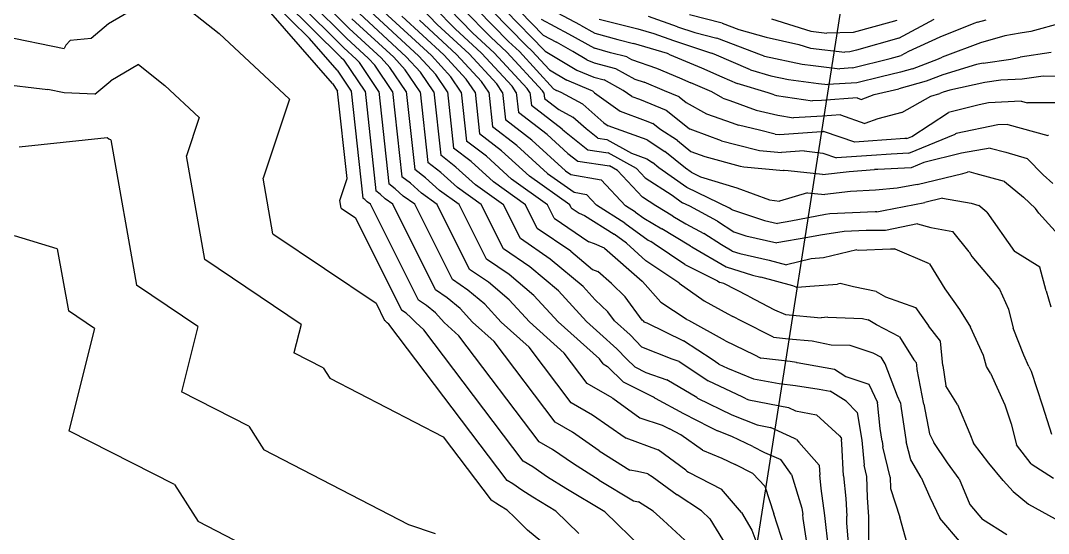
# Model space of a CAD drawing. Header units: metres. Extents: x -1120501 to 1198934, y -4928884 to 66998.
# Drawn here: x 732.5 to 972.2, y -961 to -841.4 of the extents above; entities that cross this region are included whole.
import ezdxf

# ---------------------------------------------------------------- set-up
doc = ezdxf.new("R2010")
doc.units = ezdxf.units.M
doc.layers.add('Cross Sections', color=10, linetype='Continuous')
doc.layers.add('SURF2CONTOURS', color=7, linetype='Continuous', lineweight=0)

msp = doc.modelspace()

# ---------------------------------------------------------------- linework, layer by layer
at = {"color": 7, "lineweight": 0}
msp.add_circle((-684.64, 190.5), 66807.04, dxfattribs=at)
at = {"layer": 'Cross Sections', "linetype": 'Continuous', "lineweight": 30}
msp.add_line((849.63, -1311.77), (942.61, -719.02), dxfattribs=at)
at = {"layer": 'SURF2CONTOURS', "color": 2, "linetype": 'Continuous', "lineweight": -3}
for p, q in [((766.2, -834.45, 240.5), (752.98, -842.19, 240.5)), ((766.2, -834.45, 240.5), (778.77, -844.43, 240.5)), ((799.84, -845.54, 241.5), (791.05, -836.85, 241.5)), ((797.16, -837.14, 242.5), (807.89, -847.74, 242.5)), ((803.27, -837.43, 243.5), (809.15, -843.23, 243.5)), ((810.41, -838.72, 244.5), (822.46, -849.82, 244.5)), ((833.85, -843.31, 247.5), (829.13, -838.51, 247.5)), ((842.16, -845.3, 248.5), (835.75, -838.77, 248.5)), ((850.46, -847.28, 249.5), (842.37, -839.03, 249.5)), ((828.32, -849.55, 245.5), (817.23, -839.34, 245.5)), ((834.17, -849.28, 246.5), (825.54, -841.33, 246.5)), ((848.99, -839.29, 250.5), (854.4, -844.81, 250.5)), ((863.12, -842.46, 251.5), (857.81, -839.66, 251.5)), ((885.73, -842.86, 252.5), (878.95, -840.47, 252.5)), ((907.63, -841, 253.5), (916.77, -843.88, 253.5)), ((936.86, -841.39, 253.5), (935.45, -841.79, 253.5)), ((955.71, -841.75, 252.5), (957.68, -841.2, 252.5)), ((752.98, -842.19, 240.5), (748.95, -845.57, 240.5)), ((809.15, -843.23, 243.5), (816.6, -850.09, 243.5)), ((840.03, -849.01, 247.5), (833.85, -843.31, 247.5)), ((863.12, -842.46, 251.5), (866.42, -844.32, 251.5)), ((885.73, -842.86, 252.5), (889.78, -844.2, 252.5)), ((916.77, -843.88, 253.5), (920.57, -844.32, 253.5)), ((935.45, -841.79, 253.5), (926.68, -844.16, 253.5)), ((954.8, -842.08, 252.5), (946.89, -845.23, 252.5)), ((955.71, -841.75, 252.5), (954.8, -842.08, 252.5)), ((728.29, -844.96, 240.5), (742.63, -847.93, 240.5)), ((744.09, -846.07, 240.5), (743.02, -847.14, 240.5)), ((748.95, -845.57, 240.5), (744.09, -846.07, 240.5)), ((795.22, -859.73, 240.5), (778.77, -844.43, 240.5)), ((806.3, -852.93, 241.5), (799.84, -845.54, 241.5)), ((845.89, -848.74, 248.5), (842.16, -845.3, 248.5)), ((854.4, -844.81, 250.5), (857.5, -846.44, 250.5)), ((866.42, -844.32, 251.5), (871.8, -845.81, 251.5)), ((871.8, -845.81, 251.5), (875.42, -846.71, 251.5)), ((889.78, -844.2, 252.5), (894.9, -845.49, 252.5)), ((905.3, -849.46, 252.5), (894.9, -845.49, 252.5)), ((926.68, -844.16, 253.5), (920.57, -844.32, 253.5)), ((946.89, -845.23, 252.5), (939.61, -848.58, 252.5)), ((743.02, -847.14, 240.5), (742.63, -847.93, 240.5)), ((807.89, -847.74, 242.5), (810.74, -850.36, 242.5)), ((851.75, -848.47, 249.5), (850.46, -847.28, 249.5)), ((851.75, -848.47, 249.5), (855.84, -852.92, 249.5)), ((861.31, -848.6, 250.5), (857.5, -846.44, 250.5)), ((864.58, -850.55, 250.5), (861.31, -848.6, 250.5)), ((883.36, -849.11, 251.5), (875.42, -846.71, 251.5)), ((939.61, -848.58, 252.5), (937.85, -849.52, 252.5)), ((811.52, -851.21, 242.5), (810.74, -850.36, 242.5)), ((818.64, -852.31, 243.5), (816.6, -850.09, 243.5)), ((825.76, -853.41, 244.5), (822.46, -849.82, 244.5)), ((832.87, -854.51, 245.5), (828.32, -849.55, 245.5)), ((839.99, -855.61, 246.5), (834.17, -849.28, 246.5)), ((847.11, -856.71, 247.5), (840.03, -849.01, 247.5)), ((854.23, -857.81, 248.5), (845.89, -848.74, 248.5)), ((864.58, -850.55, 250.5), (866.27, -851.25, 250.5)), ((883.68, -849.22, 251.5), (883.36, -849.11, 251.5)), ((883.68, -849.22, 251.5), (883.85, -849.29, 251.5)), ((883.85, -849.29, 251.5), (891.28, -852.45, 251.5)), ((905.75, -849.65, 252.5), (905.3, -849.46, 252.5)), ((905.75, -849.65, 252.5), (906.01, -849.73, 252.5)), ((906.01, -849.73, 252.5), (914.8, -851.55, 252.5)), ((926.51, -852.42, 252.5), (935.3, -850.25, 252.5)), ((935.3, -850.25, 252.5), (937.85, -849.52, 252.5)), ((956.98, -851.32, 251.5), (963.47, -850.36, 251.5)), ((963.47, -850.36, 251.5), (965.66, -849.96, 251.5)), ((972.88, -848.84, 251.5), (965.66, -849.96, 251.5)), ((806.3, -852.93, 241.5), (809.63, -857.87, 241.5)), ((816.04, -857.92, 242.5), (811.52, -851.21, 242.5)), ((822.45, -857.97, 243.5), (818.64, -852.31, 243.5)), ((828.86, -858.02, 244.5), (825.76, -853.41, 244.5)), ((855.84, -852.92, 249.5), (859.88, -855.33, 249.5)), ((866.27, -851.25, 250.5), (871.22, -852.54, 250.5)), ((871.22, -852.54, 250.5), (875.78, -855.05, 250.5)), ((891.28, -852.45, 251.5), (896.05, -854.54, 251.5)), ((914.8, -851.55, 252.5), (917.38, -851.9, 252.5)), ((917.38, -851.9, 252.5), (923.54, -852.62, 252.5)), ((926.51, -852.42, 252.5), (923.54, -852.62, 252.5)), ((955.41, -851.66, 251.5), (947.59, -854.02, 251.5)), ((956.98, -851.32, 251.5), (955.41, -851.66, 251.5)), ((835.27, -858.07, 245.5), (832.87, -854.51, 245.5)), ((841.68, -858.12, 246.5), (839.99, -855.61, 246.5)), ((865.55, -857.67, 249.5), (859.88, -855.33, 249.5)), ((875.78, -855.05, 250.5), (877.92, -855.79, 250.5)), ((882.68, -857.8, 250.5), (877.92, -855.79, 250.5)), ((896.05, -854.54, 251.5), (899.64, -856.1, 251.5)), ((943.7, -855.53, 251.5), (937.31, -857.3, 251.5)), ((947.59, -854.02, 251.5), (943.7, -855.53, 251.5)), ((809.63, -857.87, 241.5), (812.34, -882.79, 241.5)), ((816.04, -857.92, 242.5), (818.39, -879.46, 242.5)), ((822.45, -857.97, 243.5), (824.43, -876.14, 243.5)), ((828.86, -858.02, 244.5), (830.47, -872.82, 244.5)), ((835.27, -858.07, 245.5), (836.52, -869.5, 245.5)), ((841.68, -858.12, 246.5), (842.56, -866.18, 246.5)), ((848.09, -858.17, 247.5), (847.11, -856.71, 247.5)), ((848.09, -858.17, 247.5), (848.6, -862.86, 247.5)), ((854.51, -858.22, 248.5), (854.23, -857.81, 248.5)), ((854.51, -858.22, 248.5), (854.65, -859.54, 248.5)), ((865.97, -857.89, 249.5), (865.55, -857.67, 249.5)), ((865.97, -857.89, 249.5), (866.36, -858.24, 249.5)), ((866.36, -858.24, 249.5), (872.32, -862.55, 249.5)), ((886.12, -859.21, 250.5), (882.68, -857.8, 250.5)), ((906.87, -858.24, 251.5), (899.64, -856.1, 251.5)), ((908.23, -858.73, 251.5), (906.87, -858.24, 251.5)), ((931.56, -858.66, 251.5), (937.31, -857.3, 251.5)), ((795.22, -859.73, 240.5), (789.04, -878.15, 240.5)), ((854.65, -859.54, 248.5), (858.05, -862.15, 248.5)), ((886.12, -859.21, 250.5), (887.74, -860.5, 250.5)), ((887.74, -860.5, 250.5), (892.5, -863.11, 250.5)), ((908.23, -858.73, 251.5), (908.82, -858.87, 251.5)), ((908.82, -858.87, 251.5), (917.23, -860.14, 251.5)), ((919.33, -860.02, 251.5), (917.23, -860.14, 251.5)), ((927.62, -859.44, 251.5), (919.33, -860.02, 251.5)), ((927.62, -859.44, 251.5), (928.54, -859.78, 251.5)), ((928.54, -859.78, 251.5), (931.56, -858.66, 251.5)), ((958.24, -860.57, 250.5), (956.05, -861.02, 250.5)), ((965.84, -860.18, 250.5), (958.24, -860.57, 250.5)), ((965.84, -860.18, 250.5), (967.34, -860.59, 250.5)), ((975.15, -860.59, 250.5), (967.34, -860.59, 250.5)), ((855.29, -867.99, 247.5), (848.6, -862.86, 247.5)), ((858.05, -862.15, 248.5), (861.3, -863.92, 248.5)), ((872.32, -862.55, 249.5), (878.17, -864.66, 249.5)), ((940.36, -868.42, 250.5), (948.95, -862.84, 250.5)), ((956.05, -861.02, 250.5), (948.95, -862.84, 250.5)), ((864.38, -866.63, 248.5), (861.3, -863.92, 248.5)), ((878.17, -864.66, 249.5), (879.95, -865.39, 249.5)), ((881.62, -866.73, 249.5), (879.95, -865.39, 249.5)), ((892.5, -863.11, 250.5), (898.45, -865.28, 250.5)), ((898.45, -865.28, 250.5), (899.95, -865.81, 250.5)), ((848.2, -870.51, 246.5), (842.56, -866.18, 246.5)), ((867.13, -868.82, 248.5), (864.38, -866.63, 248.5)), ((885.71, -869.36, 249.5), (881.62, -866.73, 249.5)), ((904.85, -866.99, 250.5), (899.95, -865.81, 250.5)), ((908.52, -867.92, 250.5), (904.85, -866.99, 250.5)), ((909.48, -868, 250.5), (919.28, -867.3, 250.5)), ((919.28, -867.3, 250.5), (919.79, -867.27, 250.5)), ((919.84, -867.27, 250.5), (919.79, -867.27, 250.5)), ((919.98, -867.32, 250.5), (919.84, -867.27, 250.5)), ((927.06, -869.77, 250.5), (919.98, -867.32, 250.5)), ((752.69, -868.74, 239.5), (732.13, -870.88, 239.5)), ((753.05, -869.09, 239.5), (752.69, -868.74, 239.5)), ((753.51, -869.22, 239.5), (753.05, -869.09, 239.5)), ((753.51, -869.22, 239.5), (759.55, -903.11, 239.5)), ((841.12, -873.03, 245.5), (836.52, -869.5, 245.5)), ((855.29, -867.99, 247.5), (860.1, -872.36, 247.5)), ((867.13, -868.82, 248.5), (869.25, -869.12, 248.5)), ((869.25, -869.12, 248.5), (875, -872.34, 248.5)), ((885.71, -869.36, 249.5), (888.83, -871.9, 249.5)), ((908.52, -867.92, 250.5), (909.48, -868, 250.5)), ((930.2, -869.55, 250.5), (927.06, -869.77, 250.5)), ((938.72, -868.93, 250.5), (930.2, -869.55, 250.5)), ((939.18, -868.91, 250.5), (938.72, -868.93, 250.5)), ((939.18, -868.91, 250.5), (940.36, -868.42, 250.5)), ((855.41, -877.06, 246.5), (848.2, -870.51, 246.5)), ((860.1, -872.36, 247.5), (862.43, -874.22, 247.5)), ((875, -872.34, 248.5), (878.53, -873.61, 248.5)), ((888.83, -871.9, 249.5), (892.07, -873.1, 249.5)), ((951.95, -872.28, 249.5), (943.16, -874.48, 249.5)), ((958.61, -871.13, 249.5), (951.95, -872.28, 249.5)), ((958.61, -871.13, 249.5), (962.3, -872.08, 249.5)), ((962.3, -872.08, 249.5), (967.24, -873.53, 249.5)), ((834.03, -875.56, 244.5), (830.47, -872.82, 244.5)), ((846.99, -878.37, 245.5), (841.12, -873.03, 245.5)), ((862.43, -874.22, 247.5), (869.87, -875.29, 247.5)), ((878.53, -873.61, 248.5), (879.84, -874.46, 248.5)), ((881.36, -875.7, 248.5), (879.84, -874.46, 248.5)), ((892.07, -873.1, 249.5), (900.32, -875.31, 249.5)), ((943.16, -874.48, 249.5), (940.2, -875.7, 249.5)), ((970.99, -877.34, 249.5), (967.24, -873.53, 249.5)), ((826.95, -878.08, 243.5), (824.43, -876.14, 243.5)), ((838.58, -879.68, 244.5), (834.03, -875.56, 244.5)), ((855.41, -877.06, 246.5), (861.57, -881.45, 246.5)), ((871.72, -876.32, 247.5), (869.87, -875.29, 247.5)), ((877.55, -882.59, 247.5), (871.72, -876.32, 247.5)), ((887.89, -880.3, 248.5), (881.36, -875.7, 248.5)), ((900.32, -875.31, 249.5), (901.21, -875.54, 249.5)), ((901.21, -875.54, 249.5), (910.46, -876.38, 249.5)), ((910.59, -876.37, 249.5), (910.46, -876.38, 249.5)), ((911.51, -876.47, 249.5), (910.59, -876.37, 249.5)), ((919.54, -877.3, 249.5), (911.51, -876.47, 249.5)), ((919.54, -877.3, 249.5), (925.74, -876.59, 249.5)), ((925.74, -876.59, 249.5), (931.66, -876.16, 249.5)), ((932.4, -876.11, 249.5), (931.66, -876.16, 249.5)), ((940.2, -875.7, 249.5), (932.4, -876.11, 249.5)), ((973.22, -879.41, 249.5), (970.99, -877.34, 249.5)), ((791.36, -891.13, 240.5), (789.04, -878.15, 240.5)), ((819.87, -880.6, 242.5), (818.39, -879.46, 242.5)), ((830.17, -881, 243.5), (826.95, -878.08, 243.5)), ((845.09, -884.33, 244.5), (838.58, -879.68, 244.5)), ((855.41, -884.37, 245.5), (846.99, -878.37, 245.5)), ((821.75, -882.31, 242.5), (819.87, -880.6, 242.5)), ((834.77, -884.29, 243.5), (830.17, -881, 243.5)), ((861.57, -881.45, 246.5), (864.5, -881.99, 246.5)), ((866.84, -884.47, 246.5), (864.5, -881.99, 246.5)), ((897.84, -885.12, 248.5), (887.89, -880.3, 248.5)), ((812.78, -883.12, 241.5), (812.34, -882.79, 241.5)), ((813.34, -883.63, 241.5), (812.78, -883.12, 241.5)), ((814.14, -884.2, 241.5), (813.34, -883.63, 241.5)), ((825.3, -906.56, 241.5), (814.14, -884.2, 241.5)), ((824.46, -884.24, 242.5), (821.75, -882.31, 242.5)), ((833.22, -901.79, 242.5), (824.46, -884.24, 242.5)), ((841.13, -897.02, 243.5), (834.77, -884.29, 243.5)), ((849.05, -892.25, 244.5), (845.09, -884.33, 244.5)), ((856.96, -887.48, 245.5), (855.41, -884.37, 245.5)), ((873.44, -888.65, 246.5), (866.84, -884.47, 246.5)), ((880.68, -884.61, 247.5), (877.55, -882.59, 247.5)), ((884.63, -886.97, 247.5), (880.68, -884.61, 247.5)), ((933.74, -885.69, 248.5), (943.43, -883.83, 248.5)), ((947.54, -882.83, 248.5), (943.43, -883.83, 248.5)), ((947.54, -882.83, 248.5), (954.21, -884.01, 248.5)), ((954.21, -884.01, 248.5), (956.02, -884.5, 248.5)), ((957.89, -886.05, 248.5), (956.02, -884.5, 248.5)), ((884.63, -886.97, 247.5), (887.64, -888.77, 247.5)), ((898.26, -885.35, 248.5), (897.84, -885.12, 248.5)), ((898.26, -885.35, 248.5), (898.51, -885.51, 248.5)), ((898.51, -885.51, 248.5), (905.98, -888.01, 248.5)), ((920.26, -886.63, 248.5), (912.16, -888.19, 248.5)), ((921.21, -886.48, 248.5), (920.26, -886.63, 248.5)), ((931.81, -886.01, 248.5), (921.21, -886.48, 248.5)), ((932.16, -886.01, 248.5), (931.81, -886.01, 248.5)), ((932.16, -886.01, 248.5), (933.74, -885.69, 248.5)), ((957.89, -886.05, 248.5), (964.27, -895.23, 248.5)), ((856.96, -887.48, 245.5), (865.02, -892.96, 245.5)), ((873.44, -888.65, 246.5), (878.89, -892.6, 246.5)), ((887.64, -888.77, 247.5), (891.82, -891.05, 247.5)), ((905.98, -888.01, 248.5), (909.06, -888.73, 248.5)), ((912.16, -888.19, 248.5), (909.06, -888.73, 248.5)), ((791.36, -891.13, 240.5), (815.39, -907.33, 240.5)), ((895.99, -893.73, 247.5), (891.82, -891.05, 247.5)), ((856.04, -897.01, 244.5), (849.05, -892.25, 244.5)), ((866.31, -893.47, 245.5), (865.02, -892.96, 245.5)), ((868.69, -894.48, 245.5), (866.31, -893.47, 245.5)), ((878.89, -892.6, 246.5), (879.45, -892.93, 246.5)), ((880.29, -893.44, 246.5), (879.45, -892.93, 246.5)), ((887.4, -898.27, 246.5), (880.29, -893.44, 246.5)), ((898.48, -895.18, 247.5), (895.99, -893.73, 247.5)), ((868.69, -894.48, 245.5), (877.44, -902.2, 245.5)), ((898.48, -895.18, 247.5), (900.24, -895.75, 247.5)), ((900.24, -895.75, 247.5), (907.08, -897.27, 247.5)), ((927.56, -894.86, 247.5), (919.75, -896.76, 247.5)), ((927.56, -894.86, 247.5), (928.02, -894.97, 247.5)), ((928.02, -894.97, 247.5), (935.41, -894.66, 247.5)), ((935.41, -894.66, 247.5), (936.28, -894.66, 247.5)), ((936.32, -894.65, 247.5), (936.28, -894.66, 247.5)), ((936.48, -894.69, 247.5), (936.32, -894.65, 247.5)), ((944.51, -898.1, 247.5), (936.48, -894.69, 247.5)), ((964.44, -895.36, 248.5), (964.27, -895.23, 248.5)), ((970.24, -898.9, 248.5), (964.44, -895.36, 248.5)), ((846.43, -900.62, 243.5), (841.13, -897.02, 243.5)), ((863.7, -903.43, 244.5), (856.04, -897.01, 244.5)), ((887.4, -898.27, 246.5), (895.02, -902.1, 246.5)), ((907.08, -897.27, 247.5), (911.1, -898.36, 247.5)), ((916.9, -896.97, 247.5), (911.1, -898.36, 247.5)), ((919.75, -896.76, 247.5), (916.9, -896.97, 247.5)), ((944.51, -898.1, 247.5), (948.09, -903.94, 247.5)), ((971.73, -904.42, 248.5), (970.24, -898.9, 248.5)), ((852.22, -905.49, 243.5), (846.43, -900.62, 243.5)), ((773.83, -912.73, 239.5), (759.55, -903.11, 239.5)), ((836.81, -904.24, 242.5), (833.22, -901.79, 242.5)), ((863.7, -903.43, 244.5), (866.51, -906.5, 244.5)), ((877.44, -902.2, 245.5), (877.52, -902.27, 245.5)), ((877.53, -902.28, 245.5), (877.52, -902.27, 245.5)), ((881.84, -907.05, 245.5), (877.53, -902.28, 245.5)), ((895.02, -902.1, 246.5), (895.59, -902.44, 246.5)), ((896.52, -902.74, 246.5), (895.59, -902.44, 246.5)), ((902.25, -905.67, 246.5), (896.52, -902.74, 246.5)), ((840.75, -907.54, 242.5), (836.81, -904.24, 242.5)), ((857.86, -911.63, 243.5), (852.22, -905.49, 243.5)), ((902.25, -905.67, 246.5), (908.33, -908.86, 246.5)), ((948.09, -903.94, 247.5), (951.5, -908.81, 247.5)), ((971.73, -904.42, 248.5), (972.8, -908.13, 248.5)), ((815.39, -907.33, 240.5), (817.39, -911.33, 240.5)), ((827.2, -907.85, 241.5), (825.3, -906.56, 241.5)), ((829.27, -909.59, 241.5), (827.2, -907.85, 241.5)), ((844.58, -911.71, 242.5), (840.75, -907.54, 242.5)), ((866.51, -906.5, 244.5), (869.47, -909.32, 244.5)), ((881.84, -907.05, 245.5), (887.73, -910.97, 245.5)), ((831.29, -911.79, 241.5), (829.27, -909.59, 241.5)), ((871.01, -911.44, 244.5), (869.47, -909.32, 244.5)), ((887.73, -910.97, 245.5), (887.98, -911.15, 245.5)), ((908.33, -908.86, 246.5), (910.9, -909.92, 246.5)), ((910.9, -909.92, 246.5), (919.19, -910.72, 246.5)), ((920.78, -910.58, 246.5), (919.19, -910.72, 246.5)), ((920.78, -910.58, 246.5), (928.85, -910.91, 246.5)), ((928.85, -910.91, 246.5), (930.18, -911.18, 246.5)), ((951.5, -908.81, 247.5), (954.08, -912.9, 247.5)), ((773.83, -912.73, 239.5), (770.01, -927.97, 239.5)), ((817.58, -911.47, 240.5), (817.39, -911.33, 240.5)), ((817.79, -911.64, 240.5), (817.58, -911.47, 240.5)), ((818, -911.87, 240.5), (817.79, -911.64, 240.5)), ((818.35, -912.19, 240.5), (818, -911.87, 240.5)), ((845.95, -948.69, 240.5), (818.35, -912.19, 240.5)), ((834.74, -914.88, 241.5), (831.29, -911.79, 241.5)), ((851.12, -917.58, 242.5), (844.58, -911.71, 242.5)), ((867.5, -920.28, 243.5), (857.86, -911.63, 243.5)), ((874.64, -914.7, 244.5), (871.01, -911.44, 244.5)), ((888.36, -911.36, 245.5), (887.98, -911.15, 245.5)), ((896.91, -916.11, 245.5), (888.36, -911.36, 245.5)), ((932.15, -912.32, 246.5), (930.18, -911.18, 246.5)), ((937.48, -915.15, 246.5), (932.15, -912.32, 246.5)), ((957.05, -919.47, 247.5), (954.08, -912.9, 247.5)), ((853.43, -939.62, 241.5), (834.74, -914.88, 241.5)), ((874.64, -914.7, 244.5), (877.39, -917.53, 244.5)), ((937.48, -915.15, 246.5), (940.86, -920.51, 246.5)), ((860.92, -930.54, 242.5), (851.12, -917.58, 242.5)), ((884.44, -920.35, 244.5), (877.39, -917.53, 244.5)), ((896.91, -916.11, 245.5), (903.49, -919.26, 245.5)), ((868.4, -921.47, 243.5), (867.5, -920.28, 243.5)), ((886.12, -920.93, 244.5), (884.44, -920.35, 244.5)), ((903.49, -919.26, 245.5), (905.15, -920.09, 245.5)), ((912, -920.93, 245.5), (905.15, -920.09, 245.5)), ((940.86, -920.51, 246.5), (941.44, -921.24, 246.5)), ((957.75, -922.05, 247.5), (957.05, -919.47, 247.5)), ((868.4, -921.47, 243.5), (869.4, -922.05, 243.5)), ((869.4, -922.05, 243.5), (873.13, -925.75, 243.5)), ((886.12, -920.93, 244.5), (886.93, -921.41, 244.5)), ((886.93, -921.41, 244.5), (892.83, -925.44, 244.5)), ((913.43, -921.11, 245.5), (912, -920.93, 245.5)), ((913.43, -921.11, 245.5), (913.6, -921.14, 245.5)), ((913.6, -921.14, 245.5), (922.35, -922.71, 245.5)), ((922.35, -922.71, 245.5), (924.96, -924.37, 245.5)), ((941.49, -921.66, 246.5), (941.44, -921.24, 246.5)), ((941.64, -922.79, 246.5), (941.49, -921.66, 246.5)), ((943.19, -930.84, 246.5), (941.64, -922.79, 246.5)), ((958.74, -923.65, 247.5), (957.75, -922.05, 247.5)), ((924.96, -924.37, 245.5), (930.37, -926.22, 245.5)), ((958.74, -923.65, 247.5), (962.02, -931.02, 247.5)), ((880.12, -929.24, 243.5), (873.13, -925.75, 243.5)), ((900.96, -929.23, 244.5), (892.83, -925.44, 244.5)), ((930.37, -926.22, 245.5), (932.32, -930.46, 245.5)), ((785.73, -935.99, 239.5), (770.01, -927.97, 239.5)), ((880.31, -929.38, 243.5), (880.12, -929.24, 243.5)), ((880.31, -929.38, 243.5), (880.46, -929.42, 243.5)), ((880.46, -929.42, 243.5), (887.07, -933, 243.5)), ((901.75, -929.61, 244.5), (900.96, -929.23, 244.5)), ((901.75, -929.61, 244.5), (902.31, -929.84, 244.5)), ((902.31, -929.84, 244.5), (911.63, -931.63, 244.5)), ((865.85, -933.38, 242.5), (860.92, -930.54, 242.5)), ((911.63, -931.63, 244.5), (913.26, -932.37, 244.5)), ((913.26, -932.37, 244.5), (918.15, -933.31, 244.5)), ((932.97, -936.52, 245.5), (932.32, -930.46, 245.5)), ((943.19, -930.84, 246.5), (944.52, -937.77, 246.5)), ((962.02, -931.02, 247.5), (963.56, -935.46, 247.5)), ((873.49, -938.68, 242.5), (865.85, -933.38, 242.5)), ((887.07, -933, 243.5), (893.15, -936.15, 243.5)), ((918.15, -933.31, 244.5), (923.46, -938.27, 244.5)), ((785.73, -935.99, 239.5), (789.26, -941.51, 239.5)), ((893.15, -936.15, 243.5), (895.07, -937.09, 243.5)), ((898.38, -938.41, 243.5), (895.07, -937.09, 243.5)), ((933.48, -939.51, 245.5), (932.97, -936.52, 245.5)), ((963.56, -935.46, 247.5), (964.81, -940.33, 247.5)), ((856.57, -941.42, 241.5), (853.43, -939.62, 241.5)), ((873.49, -938.68, 242.5), (873.57, -938.73, 242.5)), ((873.57, -938.73, 242.5), (873.63, -938.74, 242.5)), ((873.63, -938.74, 242.5), (881.17, -941.48, 242.5)), ((903.25, -940.73, 243.5), (898.38, -938.41, 243.5)), ((923.46, -938.27, 244.5), (923.89, -938.73, 244.5)), ((923.89, -938.73, 244.5), (923.95, -939.06, 244.5)), ((924.05, -940.07, 244.5), (923.95, -939.06, 244.5)), ((933.48, -939.51, 245.5), (933.61, -940.84, 245.5)), ((944.52, -937.77, 246.5), (945.53, -939.8, 246.5)), ((823.01, -958.97, 239.5), (789.26, -941.51, 239.5)), ((861.43, -944.79, 241.5), (856.57, -941.42, 241.5)), ((887.65, -946.27, 242.5), (881.17, -941.48, 242.5)), ((903.25, -940.73, 243.5), (906, -942.12, 243.5)), ((906, -942.12, 243.5), (909.77, -943.78, 243.5)), ((924.45, -947.54, 244.5), (924.05, -940.07, 244.5)), ((935.28, -947.86, 245.5), (933.61, -940.84, 245.5)), ((948.71, -944.56, 246.5), (945.53, -939.8, 246.5)), ((968.16, -944.79, 247.5), (964.81, -940.33, 247.5)), ((912.27, -947.24, 243.5), (909.77, -943.78, 243.5)), ((951.39, -948.26, 246.5), (948.71, -944.56, 246.5)), ((867.46, -948.58, 241.5), (861.43, -944.79, 241.5)), ((887.9, -946.45, 242.5), (887.65, -946.27, 242.5)), ((887.9, -946.45, 242.5), (888.25, -946.68, 242.5)), ((888.25, -946.68, 242.5), (895.99, -950.68, 242.5)), ((968.16, -944.79, 247.5), (973.37, -948.12, 247.5)), ((847.29, -949.46, 240.5), (845.95, -948.69, 240.5)), ((867.46, -948.58, 241.5), (875.42, -953.38, 241.5)), ((912.27, -947.24, 243.5), (914.71, -955.08, 243.5)), ((924.45, -947.54, 244.5), (924.95, -952.85, 244.5)), ((935.28, -947.86, 245.5), (935.35, -950.49, 245.5)), ((951.39, -948.26, 246.5), (953.9, -954.27, 246.5)), ((849.37, -950.9, 240.5), (847.29, -949.46, 240.5)), ((851.95, -952.52, 240.5), (849.37, -950.9, 240.5)), ((900.61, -956.09, 242.5), (895.99, -950.68, 242.5)), ((935.35, -950.49, 245.5), (937.57, -957.24, 245.5)), ((857.36, -955.79, 240.5), (851.95, -952.52, 240.5)), ((875.42, -953.38, 241.5), (876.58, -953.61, 241.5)), ((880.04, -955.79, 241.5), (876.58, -953.61, 241.5)), ((924.95, -952.85, 244.5), (925.19, -956.96, 244.5)), ((862.72, -961, 240.5), (857.36, -955.79, 240.5)), ((882.4, -957.92, 241.5), (880.04, -955.79, 241.5)), ((900.61, -956.09, 242.5), (903.04, -960.2, 242.5)), ((914.71, -955.08, 243.5), (914.93, -956.62, 243.5)), ((953.9, -954.27, 246.5), (956.87, -957.74, 246.5)), ((889.45, -964.47, 241.5), (882.4, -957.92, 241.5)), ((915.03, -957.48, 243.5), (914.93, -956.62, 243.5)), ((916.23, -965.66, 243.5), (915.03, -957.48, 243.5)), ((925.2, -958.62, 244.5), (925.19, -956.96, 244.5)), ((925.86, -965.91, 244.5), (925.2, -958.62, 244.5)), ((939.31, -963.36, 245.5), (937.57, -957.24, 245.5)), ((962.52, -961.3, 246.5), (956.87, -957.74, 246.5)), ((829.26, -961.08, 239.5), (823.01, -958.97, 239.5)), ((903.04, -960.2, 242.5), (904.9, -965.19, 242.5))]:
    msp.add_line(p, q, dxfattribs=at)
at = {"layer": 'SURF2CONTOURS', "color": 4, "linetype": 'Continuous', "lineweight": -3}
for p, q in [((805.24, -856.09, 241), (790.3, -838.98, 241)), ((794.1, -836.99, 242), (807.26, -850, 242)), ((800.22, -837.28, 243), (808.52, -845.49, 243)), ((825.39, -849.69, 245), (813.08, -838.35, 245)), ((829.69, -842.32, 247), (825.83, -838.38, 247)), ((838, -844.31, 248), (832.44, -838.64, 248)), ((846.31, -846.29, 249), (839.06, -838.9, 249)), ((809.78, -840.98, 244), (819.53, -849.96, 244)), ((831.24, -849.42, 246), (821.39, -840.34, 246)), ((854.62, -848.28, 250), (845.68, -839.16, 250)), ((853.94, -841.1, 251), (860.31, -844.45, 251)), ((867.43, -841.05, 252), (876.44, -843.31, 252)), ((896.15, -842, 253), (888.49, -840.08, 253)), ((937.35, -845.46, 253), (945.58, -841.04, 253)), ((837.1, -849.15, 247), (829.69, -842.32, 247)), ((876.44, -843.31, 252), (880.22, -844.44, 252)), ((896.15, -842, 253), (900.05, -843.49, 253)), ((900.05, -843.49, 253), (906.37, -845.27, 253)), ((975.49, -841.93, 252), (968.12, -843.94, 252)), ((808.52, -845.49, 243), (813.67, -850.23, 243)), ((842.96, -848.88, 248), (838, -844.31, 248)), ((860.31, -844.45, 251), (866.33, -847.86, 251)), ((880.22, -844.44, 252), (884.74, -846.04, 252)), ((884.74, -846.04, 252), (893.38, -848.91, 252)), ((906.37, -845.27, 253), (914.04, -846.97, 253)), ((937.35, -845.46, 253), (927.48, -848.28, 253)), ((962.02, -844.99, 252), (956.38, -846.57, 252)), ((965.62, -844.33, 252), (962.02, -844.99, 252)), ((968.12, -843.94, 252), (965.62, -844.33, 252)), ((848.82, -848.61, 249), (846.31, -846.29, 249)), ((848.82, -848.61, 249), (856.79, -857.28, 249)), ((854.68, -848.34, 250), (854.62, -848.28, 250)), ((854.68, -848.34, 250), (854.88, -848.56, 250)), ((854.88, -848.56, 250), (862.23, -852.94, 250)), ((870.08, -848.89, 251), (866.33, -847.86, 251)), ((914.04, -846.97, 253), (916.71, -847.81, 253)), ((916.71, -847.81, 253), (924.77, -848.74, 253)), ((927.48, -848.28, 253), (925.88, -848.71, 253)), ((956.38, -846.57, 252), (948.04, -849.66, 252)), ((807.26, -850, 242), (807.81, -850.5, 242)), ((807.96, -850.66, 242), (807.81, -850.5, 242)), ((812.84, -857.89, 242), (807.96, -850.66, 242)), ((815.08, -851.76, 243), (813.67, -850.23, 243)), ((822.2, -852.86, 244), (819.53, -849.96, 244)), ((829.32, -853.96, 245), (825.39, -849.69, 245)), ((836.43, -855.06, 246), (831.24, -849.42, 246)), ((843.55, -856.16, 247), (837.1, -849.15, 247)), ((850.67, -857.26, 248), (842.96, -848.88, 248)), ((873.86, -849.88, 251), (870.08, -848.89, 251)), ((873.86, -849.88, 251), (874.99, -850.5, 251)), ((874.99, -850.5, 251), (880.8, -852.5, 251)), ((893.38, -848.91, 252), (893.66, -848.98, 252)), ((894.23, -849.2, 252), (893.66, -848.98, 252)), ((902.7, -852.88, 252), (894.23, -849.2, 252)), ((925.88, -848.71, 253), (924.77, -848.74, 253)), ((940.48, -852.65, 252), (946.59, -850.29, 252)), ((946.59, -850.29, 252), (947.44, -849.89, 252)), ((948.04, -849.66, 252), (947.44, -849.89, 252)), ((760.01, -851.64, 240), (753.56, -855.41, 240)), ((760.01, -851.64, 240), (766.13, -856.51, 240)), ((819.25, -857.94, 243), (815.08, -851.76, 243)), ((825.66, -857.99, 244), (822.2, -852.86, 244)), ((862.23, -852.94, 250), (866.22, -854.59, 250)), ((880.8, -852.5, 251), (886.14, -854.76, 251)), ((902.7, -852.88, 252), (907.49, -854.29, 252)), ((937.68, -853.43, 252), (933.23, -854.48, 252)), ((940.48, -852.65, 252), (937.68, -853.43, 252)), ((711.66, -854.15, 240), (738.82, -857.48, 240)), ((749.82, -858.55, 240), (753.56, -855.41, 240)), ((832.07, -858.04, 245), (829.32, -853.96, 245)), ((838.48, -858.09, 246), (836.43, -855.06, 246)), ((866.22, -854.59, 250), (868.58, -855.2, 250)), ((873.07, -857.67, 250), (868.58, -855.2, 250)), ((886.14, -854.76, 251), (888.84, -855.91, 251)), ((907.49, -854.29, 252), (911.58, -855.14, 252)), ((911.58, -855.14, 252), (918.57, -856.08, 252)), ((933.23, -854.48, 252), (927.54, -855.89, 252)), ((957.35, -855.85, 251), (949.26, -857.64, 251)), ((961.11, -855.3, 251), (957.35, -855.85, 251)), ((966.07, -855.05, 251), (961.11, -855.3, 251)), ((970.99, -854.37, 251), (966.07, -855.05, 251)), ((975.02, -854.41, 251), (970.99, -854.37, 251)), ((742.67, -858.28, 240), (738.82, -857.48, 240)), ((774.16, -863.97, 240), (766.13, -856.51, 240)), ((805.24, -856.09, 241), (806.43, -857.84, 241)), ((808.65, -878.26, 241), (806.43, -857.84, 241)), ((812.84, -857.89, 242), (815.37, -881.12, 242)), ((819.25, -857.94, 243), (821.41, -877.8, 243)), ((825.66, -857.99, 244), (827.45, -874.48, 244)), ((832.07, -858.04, 245), (833.5, -871.16, 245)), ((838.48, -858.09, 246), (839.54, -867.84, 246)), ((844.89, -858.15, 247), (843.55, -856.16, 247)), ((844.89, -858.15, 247), (845.58, -864.52, 247)), ((851.3, -858.2, 248), (850.67, -857.26, 248)), ((851.3, -858.2, 248), (851.63, -861.2, 248)), ((856.79, -857.28, 249), (857.52, -857.72, 249)), ((858.55, -858.14, 249), (857.52, -857.72, 249)), ((863.63, -860.91, 249), (858.55, -858.14, 249)), ((875.08, -859.13, 250), (873.07, -857.67, 250)), ((893.68, -858.04, 251), (888.84, -855.91, 251)), ((896.31, -859.48, 251), (893.68, -858.04, 251)), ((918.57, -856.08, 252), (920.76, -856.34, 252)), ((927.54, -855.89, 252), (920.76, -856.34, 252)), ((947.7, -858.11, 251), (946.92, -858.41, 251)), ((949.26, -857.64, 251), (947.7, -858.11, 251)), ((749.82, -858.55, 240), (742.67, -858.28, 240)), ((875.08, -859.13, 250), (876.81, -859.75, 250)), ((876.81, -859.75, 250), (883.03, -862.3, 250)), ((896.31, -859.48, 251), (897.91, -860.06, 251)), ((897.91, -860.06, 251), (904.09, -862.27, 251)), ((938.01, -862.86, 251), (944.83, -858.99, 251)), ((944.83, -858.99, 251), (946.92, -858.41, 251)), ((858.83, -866.73, 248), (851.63, -861.2, 248)), ((863.63, -860.91, 249), (868.55, -865.24, 249)), ((883.03, -862.3, 250), (888.42, -866.59, 250)), ((904.09, -862.27, 251), (909.13, -863.48, 251)), ((938.01, -862.86, 251), (932.4, -864.3, 251)), ((774.16, -863.97, 240), (771.15, -872.95, 240)), ((851.75, -869.25, 247), (845.58, -864.52, 247)), ((868.55, -865.24, 249), (869.56, -865.97, 249)), ((909.13, -863.48, 251), (912.78, -864.04, 251)), ((919.56, -863.65, 251), (912.78, -864.04, 251)), ((923.73, -863.36, 251), (919.56, -863.65, 251)), ((923.73, -863.36, 251), (929.42, -865.39, 251)), ((932.4, -864.3, 251), (929.42, -865.39, 251)), ((844.66, -871.77, 246), (839.54, -867.84, 246)), ((858.83, -866.73, 248), (859.32, -867.18, 248)), ((859.32, -867.18, 248), (864.78, -871.52, 248)), ((871.46, -866.66, 249), (869.56, -865.97, 249)), ((878.64, -869.24, 249), (871.46, -866.66, 249)), ((888.42, -866.59, 250), (888.69, -866.74, 250)), ((889.31, -866.96, 250), (888.69, -866.74, 250)), ((895.97, -869.44, 250), (889.31, -866.96, 250)), ((950.43, -867.88, 250), (950.58, -867.78, 250)), ((950.7, -867.75, 250), (950.58, -867.78, 250)), ((960.4, -865.73, 250), (950.7, -867.75, 250)), ((962.73, -865.61, 250), (960.4, -865.73, 250)), ((962.73, -865.61, 250), (972.08, -868.18, 250)), ((859.61, -876.4, 247), (851.75, -869.25, 247)), ((878.64, -869.24, 249), (882.77, -871.91, 249)), ((895.97, -869.44, 250), (899.31, -870.33, 250)), ((939.69, -872.3, 250), (950.43, -867.88, 250)), ((972.22, -868.18, 250), (972.08, -868.18, 250)), ((837.58, -874.29, 245), (833.5, -871.16, 245)), ((851.2, -877.71, 246), (844.66, -871.77, 246)), ((864.78, -871.52, 248), (869.56, -872.21, 248)), ((876.11, -875.87, 248), (869.56, -872.21, 248)), ((887.6, -875.84, 249), (882.77, -871.91, 249)), ((899.31, -870.33, 250), (904.86, -871.73, 250)), ((904.86, -871.73, 250), (909.97, -872.19, 250)), ((915.22, -871.81, 250), (909.97, -872.19, 250)), ((915.22, -871.81, 250), (919.59, -872.32, 250)), ((919.59, -872.32, 250), (922.82, -873.44, 250)), ((935.56, -872.52, 250), (930.93, -872.85, 250)), ((939.69, -872.3, 250), (935.56, -872.52, 250)), ((775.45, -897.12, 240), (771.15, -872.95, 240)), ((830.49, -876.82, 244), (827.45, -874.48, 244)), ((842.79, -879.03, 245), (837.58, -874.29, 245)), ((930.93, -872.85, 250), (922.82, -873.44, 250)), ((834.37, -880.34, 244), (830.49, -876.82, 244)), ((859.61, -876.4, 247), (860.86, -877.29, 247)), ((860.86, -877.29, 247), (867.91, -878.57, 247)), ((878.16, -878.07, 248), (876.11, -875.87, 248)), ((888.88, -876.74, 249), (887.6, -875.84, 249)), ((888.88, -876.74, 249), (891.07, -877.8, 249)), ((941.57, -879.61, 249), (952.24, -877.03, 249)), ((952.24, -877.03, 249), (953.31, -876.76, 249)), ((953.7, -876.7, 249), (953.31, -876.76, 249)), ((955.33, -877.12, 249), (953.7, -876.7, 249)), ((961.97, -878.91, 249), (955.33, -877.12, 249)), ((806.94, -883.35, 241), (808.65, -878.26, 241)), ((823.41, -879.34, 243), (821.41, -877.8, 243)), ((825.96, -881.66, 243), (823.41, -879.34, 243)), ((850.25, -884.35, 245), (842.79, -879.03, 245)), ((860.57, -884.39, 246), (851.2, -877.71, 246)), ((873.58, -884.57, 247), (867.91, -878.57, 247)), ((878.16, -878.07, 248), (884.45, -882.14, 248)), ((891.07, -877.8, 249), (899.57, -880.4, 249)), ((941.57, -879.61, 249), (936.95, -880.5, 249)), ((961.97, -878.91, 249), (966.43, -882.61, 249)), ((816.32, -881.86, 242), (815.37, -881.12, 242)), ((817.55, -882.97, 242), (816.32, -881.86, 242)), ((829.62, -884.26, 243), (825.96, -881.66, 243)), ((839.93, -884.31, 244), (834.37, -880.34, 244)), ((884.45, -882.14, 248), (886.89, -883.87, 248)), ((899.57, -880.4, 249), (907.16, -883.18, 249)), ((916.01, -881.53, 249), (909.48, -883.52, 249)), ((916.01, -881.53, 249), (920.08, -881.95, 249)), ((926.08, -881.26, 249), (920.08, -881.95, 249)), ((931.89, -880.95, 249), (926.08, -881.26, 249)), ((936.95, -880.5, 249), (931.89, -880.95, 249)), ((807.26, -885.14, 241), (806.94, -883.35, 241)), ((819.3, -884.22, 242), (817.55, -882.97, 242)), ((829.26, -904.18, 242), (819.3, -884.22, 242)), ((837.18, -899.41, 243), (829.62, -884.26, 243)), ((845.09, -894.64, 244), (839.93, -884.31, 244)), ((853.01, -889.87, 245), (850.25, -884.35, 245)), ((860.92, -885.1, 246), (860.57, -884.39, 246)), ((875.92, -886.05, 247), (873.58, -884.57, 247)), ((888.57, -884.67, 248), (886.89, -883.87, 248)), ((907.16, -883.18, 249), (909.48, -883.52, 249)), ((966.43, -882.61, 249), (969.21, -885.19, 249)), ((807.26, -885.14, 241), (810.58, -887.37, 241)), ((860.92, -885.1, 246), (862.74, -886.34, 246)), ((862.74, -886.34, 246), (863.98, -886.82, 246)), ((863.98, -886.82, 246), (870.96, -891.24, 246)), ((875.92, -886.05, 247), (877.85, -887.45, 247)), ((895.04, -888.2, 248), (888.57, -884.67, 248)), ((969.99, -886.32, 249), (969.21, -885.19, 249)), ((976.02, -892.98, 249), (969.99, -886.32, 249)), ((810.58, -887.37, 241), (821.35, -908.95, 241)), ((877.85, -887.45, 247), (882.04, -889.95, 247)), ((895.04, -888.2, 248), (898.85, -890.65, 248)), ((941.72, -888.83, 248), (934.22, -890.33, 248)), ((941.72, -888.83, 248), (944.83, -889.67, 248)), ((741.06, -894.6, 239), (731.09, -891.63, 239)), ((860.85, -895.2, 245), (853.01, -889.87, 245)), ((873.82, -893.32, 246), (870.96, -891.24, 246)), ((888.37, -893.75, 247), (882.04, -889.95, 247)), ((898.85, -890.65, 248), (901.64, -891.59, 248)), ((901.64, -891.59, 248), (908.85, -893.26, 248)), ((919.08, -891.42, 248), (916.09, -892, 248)), ((924.57, -890.57, 248), (919.08, -891.42, 248)), ((929.73, -890.34, 248), (924.57, -890.57, 248)), ((934.22, -890.33, 248), (929.73, -890.34, 248)), ((944.83, -889.67, 248), (949.94, -890.57, 248)), ((953.73, -895.3, 248), (949.94, -890.57, 248)), ((878.35, -897.46, 246), (873.82, -893.32, 246)), ((888.7, -893.97, 247), (888.37, -893.75, 247)), ((888.7, -893.97, 247), (889.05, -894.15, 247)), ((889.05, -894.15, 247), (897.03, -898.81, 247)), ((916.09, -892, 248), (908.85, -893.26, 248)), ((741.06, -894.6, 239), (743.64, -909.1, 239)), ((851.23, -898.82, 244), (845.09, -894.64, 244)), ((860.85, -895.2, 245), (865.86, -899.41, 245)), ((953.73, -895.3, 248), (954.38, -896.39, 248)), ((954.38, -896.39, 248), (960.77, -904.02, 248)), ((797.9, -912.25, 240), (775.45, -897.12, 240)), ((857.96, -904.46, 244), (851.23, -898.82, 244)), ((886.03, -902.52, 246), (878.35, -897.46, 246)), ((897.03, -898.81, 247), (903.18, -900.8, 247)), ((841.62, -902.43, 243), (837.18, -899.41, 243)), ((865.86, -899.41, 245), (867.12, -899.94, 245)), ((870.28, -902.73, 245), (867.12, -899.94, 245)), ((903.18, -900.8, 247), (905.16, -901.24, 247)), ((912.63, -903.25, 247), (905.16, -901.24, 247)), ((846.48, -906.51, 243), (841.62, -902.43, 243)), ((873.5, -905.8, 245), (870.28, -902.73, 245)), ((886.07, -902.56, 246), (886.03, -902.52, 246)), ((886.07, -902.56, 246), (886.13, -902.6, 246)), ((886.13, -902.6, 246), (891.89, -906.76, 246)), ((913.37, -903.56, 247), (912.63, -903.25, 247)), ((913.37, -903.56, 247), (913.71, -903.59, 247)), ((913.71, -903.59, 247), (916.56, -903.33, 247)), ((916.56, -903.33, 247), (923, -902.85, 247)), ((923.66, -902.69, 247), (923, -902.85, 247)), ((926.76, -903.47, 247), (923.66, -902.69, 247)), ((932.04, -904.55, 247), (926.76, -903.47, 247)), ((832, -906.04, 242), (829.26, -904.18, 242)), ((835.01, -908.57, 242), (832, -906.04, 242)), ((864.51, -911.59, 244), (857.96, -904.46, 244)), ((877.45, -911.23, 245), (873.5, -905.8, 245)), ((932.04, -904.55, 247), (934.24, -905.82, 247)), ((934.24, -905.82, 247), (941.2, -908.32, 247)), ((960.77, -904.02, 248), (962.89, -908.69, 248)), ((837.93, -911.75, 242), (835.01, -908.57, 242)), ((851.22, -911.67, 243), (846.48, -906.51, 243)), ((891.89, -906.76, 246), (897.42, -909.81, 246)), ((941.2, -908.32, 247), (944.23, -912.59, 247)), ((749.75, -913.21, 239), (743.64, -909.1, 239)), ((822.39, -909.66, 241), (821.35, -908.95, 241)), ((823.53, -910.62, 241), (822.39, -909.66, 241)), ((824.64, -911.83, 241), (823.53, -910.62, 241)), ((897.42, -909.81, 246), (898.65, -910.43, 246)), ((900.7, -911.51, 246), (898.65, -910.43, 246)), ((962.89, -908.69, 248), (963.96, -913.16, 248)), ((749.75, -913.21, 239), (743.78, -937.05, 239)), ((797.9, -912.25, 240), (796.24, -918.89, 240)), ((826.55, -913.54, 241), (824.64, -911.83, 241)), ((842.93, -916.23, 242), (837.93, -911.75, 242)), ((859.31, -918.93, 243), (851.22, -911.67, 243)), ((864.51, -911.59, 244), (867.6, -914.37, 244)), ((877.68, -911.45, 245), (877.45, -911.23, 245)), ((877.68, -911.45, 245), (877.86, -911.63, 245)), ((877.86, -911.63, 245), (878.53, -911.9, 245)), ((878.53, -911.9, 245), (887.12, -916.07, 245)), ((908.09, -915.21, 246), (900.7, -911.51, 246)), ((947.07, -916.14, 247), (944.23, -912.59, 247)), ((966.49, -919.41, 248), (963.96, -913.16, 248)), ((849.69, -944.15, 241), (826.55, -913.54, 241)), ((867.6, -914.37, 244), (871.59, -917.96, 244)), ((908.09, -915.21, 246), (911.58, -915.64, 246)), ((911.58, -915.64, 246), (917.14, -916.12, 246)), ((857.18, -935.08, 242), (842.93, -916.23, 242)), ((873.89, -920.32, 244), (871.59, -917.96, 244)), ((893.79, -920.44, 245), (887.12, -916.07, 245)), ((917.14, -916.12, 246), (921.57, -916.98, 246)), ((921.57, -916.98, 246), (925.89, -917.13, 246)), ((925.89, -917.13, 246), (931.26, -918.88, 246)), ((947.62, -921.87, 247), (947.07, -916.14, 247)), ((803.09, -922.38, 240), (796.24, -918.89, 240)), ((864.66, -926.01, 243), (859.31, -918.93, 243)), ((875.74, -922.15, 244), (873.89, -920.32, 244)), ((895.34, -921.5, 245), (893.79, -920.44, 245)), ((931.26, -918.88, 246), (933.18, -919.9, 246)), ((934.17, -921.47, 246), (933.18, -919.9, 246)), ((967.67, -922.05, 248), (966.49, -919.41, 248)), ((803.09, -922.38, 240), (804.62, -924.79, 240)), ((875.74, -922.15, 244), (878.35, -923.46, 244)), ((895.34, -921.5, 245), (897.4, -922.47, 245)), ((897.4, -922.47, 245), (903.43, -924.91, 245)), ((937.03, -929, 246), (934.17, -921.47, 246)), ((947.62, -921.87, 247), (948.29, -926.54, 247)), ((967.67, -922.05, 248), (968.16, -923.12, 248)), ((804.62, -924.79, 240), (831.04, -938.46, 240)), ((878.35, -923.46, 244), (883.22, -925.15, 244)), ((890.19, -929.31, 244), (883.22, -925.15, 244)), ((903.43, -924.91, 245), (909.43, -926.02, 245)), ((968.16, -923.12, 248), (970.81, -931.26, 248)), ((870.49, -929.36, 243), (864.66, -926.01, 243)), ((909.43, -926.02, 245), (913.24, -926.5, 245)), ((913.24, -926.5, 245), (918.77, -927.35, 245)), ((918.77, -927.35, 245), (921.33, -927.81, 245)), ((950.98, -930.94, 247), (948.29, -926.54, 247)), ((870.49, -929.36, 243), (870.65, -929.48, 243)), ((870.65, -929.48, 243), (876.92, -934.04, 243)), ((890.3, -929.37, 244), (890.19, -929.31, 244)), ((890.3, -929.37, 244), (890.4, -929.42, 244)), ((890.4, -929.42, 244), (898.41, -933.35, 244)), ((925.05, -930.18, 245), (921.33, -927.81, 245)), ((927.6, -932.82, 245), (925.05, -930.18, 245)), ((937.73, -930.51, 246), (937.03, -929, 246)), ((937.73, -930.51, 246), (937.81, -931.28, 246)), ((937.81, -931.28, 246), (939.06, -939.67, 246)), ((950.98, -930.94, 247), (953.91, -937.8, 247)), ((970.81, -931.26, 248), (972.95, -937.82, 248)), ((876.92, -934.04, 243), (882.16, -935.72, 243)), ((898.41, -933.35, 244), (904.28, -935.7, 244)), ((927.6, -932.82, 245), (928.71, -939.28, 245)), ((768.37, -949.59, 239), (743.78, -937.05, 239)), ((861.21, -937.4, 242), (857.18, -935.08, 242)), ((882.16, -935.72, 243), (883.84, -936.62, 243)), ((886.48, -937.99, 243), (883.84, -936.62, 243)), ((904.28, -935.7, 244), (907.4, -936.3, 244)), ((913.03, -938.86, 244), (907.4, -936.3, 244)), ((831.04, -938.46, 240), (842.21, -953.23, 240)), ((867.46, -941.73, 242), (861.21, -937.4, 242)), ((891.51, -941.58, 243), (886.48, -937.99, 243)), ((913.49, -939.06, 244), (913.03, -938.86, 244)), ((913.49, -939.06, 244), (913.98, -939.73, 244)), ((913.98, -939.73, 244), (918.76, -945.04, 244)), ((928.71, -939.28, 245), (929.28, -945.07, 245)), ((940.09, -943.83, 246), (939.06, -939.67, 246)), ((953.91, -937.8, 247), (954.73, -939.98, 247)), ((867.46, -941.73, 242), (874.61, -946.22, 242)), ((891.51, -941.58, 243), (896.08, -943.47, 243)), ((958.33, -944.62, 247), (954.73, -939.98, 247)), ((851.93, -945.44, 241), (849.69, -944.15, 241)), ((896.08, -943.47, 243), (899.16, -944.94, 243)), ((942.51, -947.94, 246), (940.09, -943.83, 246)), ((855.4, -947.85, 241), (851.93, -945.44, 241)), ((876.38, -946.59, 242), (874.61, -946.22, 242)), ((878.81, -947.08, 242), (876.38, -946.59, 242)), ((903.3, -947.03, 243), (899.16, -944.94, 243)), ((918.76, -945.04, 244), (918.88, -947.34, 244)), ((929.9, -947.71, 245), (929.28, -945.07, 245)), ((961.64, -948.62, 247), (958.33, -944.62, 247)), ((859.7, -950.55, 241), (855.4, -947.85, 241)), ((878.81, -947.08, 242), (879.81, -947.71, 242)), ((879.81, -947.71, 242), (885.61, -951.97, 242)), ((906.1, -949.99, 243), (903.3, -947.03, 243)), ((919.18, -950.52, 244), (918.88, -947.34, 244)), ((930.03, -952.61, 245), (929.9, -947.71, 245)), ((942.51, -947.94, 246), (944.53, -952.51, 246)), ((961.64, -948.62, 247), (964.02, -951.22, 247)), ((768.37, -949.59, 239), (773.9, -958.23, 239)), ((868.74, -956, 241), (859.7, -950.55, 241)), ((906.1, -949.99, 243), (908.21, -956.39, 243)), ((920.06, -956.79, 244), (919.18, -950.52, 244)), ((964.02, -951.22, 247), (967.58, -954.17, 247)), ((842.65, -953.48, 240), (842.21, -953.23, 240)), ((843.34, -953.96, 240), (842.65, -953.48, 240)), ((844.19, -954.49, 240), (843.34, -953.96, 240)), ((891.27, -955.71, 242), (885.61, -951.97, 242)), ((930.3, -957.13, 245), (930.03, -952.61, 245)), ((944.53, -952.51, 246), (946.9, -957.44, 246)), ((845.98, -955.57, 240), (844.19, -954.49, 240)), ((847.75, -957.3, 240), (845.98, -955.57, 240)), ((868.74, -956, 241), (877.51, -964.53, 241)), ((893.26, -957.63, 242), (891.27, -955.71, 242)), ((910.75, -964.36, 243), (908.21, -956.39, 243)), ((967.58, -954.17, 247), (973.77, -957.59, 247)), ((788.73, -965.91, 239), (773.9, -958.23, 239)), ((850.72, -960.25, 240), (847.75, -957.3, 240)), ((893.26, -957.63, 242), (897.66, -964.84, 242)), ((920.96, -964.41, 244), (920.06, -956.79, 244)), ((930.33, -964.18, 245), (930.3, -957.13, 245)), ((951.92, -963.35, 246), (946.9, -957.44, 246)), ((876.99, -981.73, 240), (850.72, -960.25, 240))]:
    msp.add_line(p, q, dxfattribs=at)

doc.saveas('drawing.dxf')
